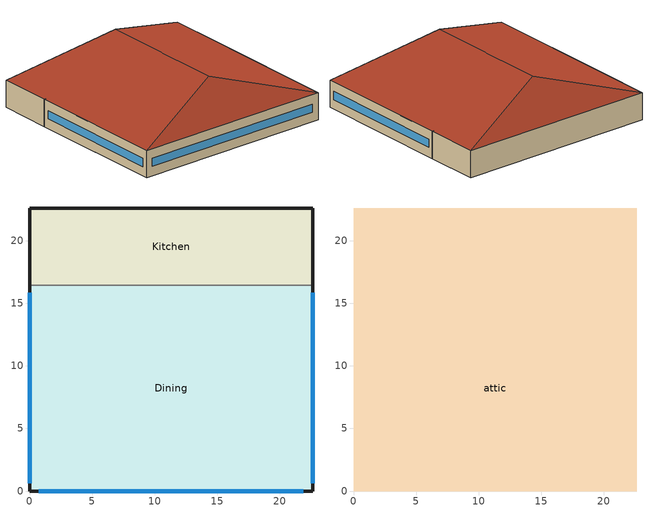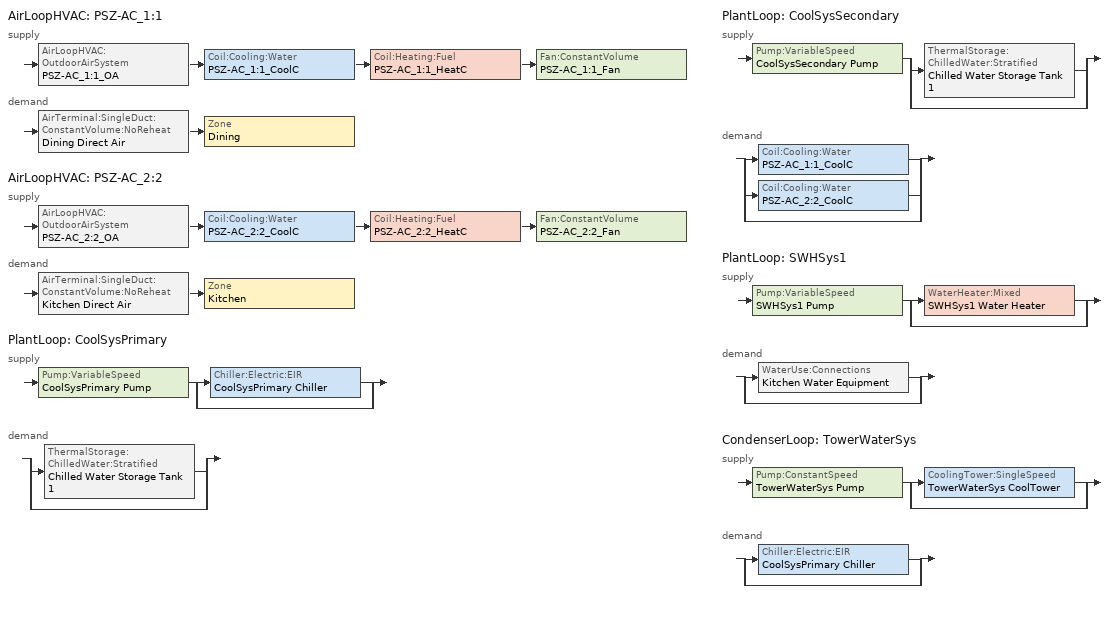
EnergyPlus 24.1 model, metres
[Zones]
Dining
 floor ground (ext-slab): 22.61,16.44 22.61,0 0,0 0,16.44 z0
 wall outside (Steel Frame Non-res Ext Wall): 0,16.44 0,0 22.61,0 22.61,16.44 z0:3.05
 wall to Kitchen (int-walls): 22.61,16.44 0,16.44 z0:3.05
 window (Window Non-res Fixed): 22.61,0.6 22.61,15.84 / 0.75,0 21.86,0 / 0,15.84 0,0.6 z1.07:1.98
Kitchen
 floor ground (ext-slab): 22.61,22.61 22.61,16.44 0,16.44 0,22.61 z0
 wall outside (Steel Frame Non-res Ext Wall): 22.61,16.44 22.61,22.61 0,22.61 0,16.44 z0:3.05
attic
 floor to Dining (Attic Non-res Floor): 0,0 0,16.44 22.61,16.44 22.61,0 z3.05
 floor to Kitchen (Attic Non-res Floor): 22.61,22.61 22.61,16.44 0,16.44 0,22.61 z3.05
 roof outside (Attic Non-res Roof): 22.61,0,3.05 22.61,22.61,3.05 11.3,18.84,6.82 11.3,3.77,6.82; 22.61,22.61,3.05 0,22.61,3.05 11.3,18.84,6.82; 0,0,3.05 22.61,0,3.05 11.3,3.77,6.82; 0,22.61,3.05 0,0,3.05 11.3,3.77,6.82 11.3,18.84,6.82
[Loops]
AirLoopHVAC 'PSZ-AC_1:1'
 supply: AirLoopHVAC:OutdoorAirSystem 'PSZ-AC_1:1_OA' > Coil:Cooling:Water 'PSZ-AC_1:1_CoolC' > Coil:Heating:Fuel 'PSZ-AC_1:1_HeatC' > Fan:ConstantVolume 'PSZ-AC_1:1_Fan'
 demand: AirTerminal:SingleDuct:ConstantVolume:NoReheat 'Dining Direct Air' > Zone 'Dining'
AirLoopHVAC 'PSZ-AC_2:2'
 supply: AirLoopHVAC:OutdoorAirSystem 'PSZ-AC_2:2_OA' > Coil:Cooling:Water 'PSZ-AC_2:2_CoolC' > Coil:Heating:Fuel 'PSZ-AC_2:2_HeatC' > Fan:ConstantVolume 'PSZ-AC_2:2_Fan'
 demand: AirTerminal:SingleDuct:ConstantVolume:NoReheat 'Kitchen Direct Air' > Zone 'Kitchen'
PlantLoop 'CoolSysPrimary'
 supply: Pump:VariableSpeed 'CoolSysPrimary Pump' > split
  | Chiller:Electric:EIR 'CoolSysPrimary Chiller'
  | bypass
 demand: split
  | ThermalStorage:ChilledWater:Stratified 'Chilled Water Storage Tank 1'
  | bypass
PlantLoop 'CoolSysSecondary'
 supply: Pump:VariableSpeed 'CoolSysSecondary Pump' > split
  | ThermalStorage:ChilledWater:Stratified 'Chilled Water Storage Tank 1'
  | bypass
 demand: split
  | Coil:Cooling:Water 'PSZ-AC_1:1_CoolC'
  | Coil:Cooling:Water 'PSZ-AC_2:2_CoolC'
  | bypass
PlantLoop 'SWHSys1'
 supply: Pump:VariableSpeed 'SWHSys1 Pump' > split
  | WaterHeater:Mixed 'SWHSys1 Water Heater'
  | bypass
 demand: split
  | WaterUse:Connections 'Kitchen Water Equipment'
  | bypass
CondenserLoop 'TowerWaterSys'
 supply: Pump:ConstantSpeed 'TowerWaterSys Pump' > split
  | CoolingTower:SingleSpeed 'TowerWaterSys CoolTower'
  | bypass
 demand: split
  | Chiller:Electric:EIR 'CoolSysPrimary Chiller'
  | bypass
[Building]
Ref Bldg Full Service Restaurant New2004_v1.3_5.0: Loads convergence tolerance value=0.04; Maximum number of warmup days=25; Minimum number of warmup days=6; North axis=0; Solar distribution=FullInteriorAndExterior; Temperature convergence tolerance value=0.2; Terrain=City
[Site:GroundTemperature:BuildingSurface]
19.527, 19.502, 19.536, 19.598, 20.002, 21.64, 22.225, 22.375, 21.449, 20.121, 19.802, 19.633
[Site:Location]
USA IL-CHICAGO-OHARE: Elevation=190; Latitude=41.77; Longitude=-87.75; Time zone=-6
[Site:WaterMainsTemperature]
Annual average outdoor air temperature=9.69; Calculation method=Correlation; Maximum difference in monthly average outdoor air temperatures=28.1
[SizingPeriod:DesignDay] Barometric pressure=99063; Day of month=21; Daylight saving time indicator=No; Humidity condition type=WetBulb; Rain indicator=No; Snow indicator=No; Solar model indicator=ASHRAEClearSky
Name | Daily dry bulb temperature range | Day type | Maximum dry bulb temperature | Month | Sky clearness | Wetbulb or dewpoint at maximum dry bulb | Wind direction | Wind speed
CHICAGO Ann Clg .4% Condns WB=>MDB | 10.7 | SummerDesignDay | 31.2 | 7 | 1 | 25.5 | 230 | 5.3
CHICAGO Ann Htg 99.6% Condns DB | 0 | WinterDesignDay | -20.6 | 1 | 0 | -20.6 | 270 | 4.9
[Construction]
Attic Non-res Floor: 1/2IN Gypsum, AtticFloor NonRes Insulation, 1/2IN Gypsum
Attic Non-res Roof: Roof Membrane, Metal Decking
InteriorFurnishings: Std Wood 6inch
Steel Frame Non-res Ext Wall: Wood Siding, Steel Frame NonRes Wall Insulation, 1/2IN Gypsum
Window Non-res Fixed: NonRes Fixed Assembly Window
ext-slab: HW CONCRETE
int-walls: 1/2IN Gypsum, 1/2IN Gypsum
[Material] Thermal absorptance=0.9
Name | Conductivity | Density | Roughness | Solar absorptance | Specific heat | Thickness | Visible absorptance
1/2IN Gypsum | 0.16 | 784.9 | Smooth | 0.92 | 830 | 0.0127 | 0.92
AtticFloor NonRes Insulation | 0.049 | 265 | MediumRough | 0.7 | 836.8 | 0.236805 | 0.7
HW CONCRETE | 1.311 | 2240 | Rough | 0.7 | 836.8 | 0.1016 | 0.7
Metal Decking | 45.006 | 7680 | MediumSmooth | 0.7 | 418.4 | 0.0015 | 0.3
Roof Membrane | 0.16 | 1121.29 | VeryRough | 0.7 | 1460 | 0.0095 | 0.7
Std Wood 6inch | 0.12 | 540 | MediumSmooth | 0.7 | 1210 | 0.15 | 0.7
Steel Frame NonRes Wall Insulation | 0.049 | 265 | MediumRough | 0.7 | 836.8 | 0.0870565 | 0.7
Wood Siding | 0.11 | 544.62 | MediumSmooth | 0.78 | 1210 | 0.01 | 0.78
[WindowMaterial:SimpleGlazingSystem]
NonRes Fixed Assembly Window: Solar heat gain coefficient=0.39; U factor=3.23646
[AirLoopHVAC] Design supply air flow rate=Autosize
PSZ-AC_1:1; PSZ-AC_2:2
[AirTerminal:SingleDuct:ConstantVolume:NoReheat] Availability schedule=ALWAYS_ON; Maximum air flow rate=Autosize
Dining Direct Air; Kitchen Direct Air
[AvailabilityManager:NightCycle] Applicability schedule=ALWAYS_ON; Control type=StayOff; Cycling run time=1800; Cycling run time control type=FixedRunTime; Fan schedule=HVACOperationSchd; Thermostat tolerance=1
PSZ-AC_1:1 Availability Manager; PSZ-AC_2:2 Availability Manager
[Coil:Cooling:Water] Availability schedule=ALWAYS_ON; Design air flow rate=Autosize; Design inlet air humidity ratio=Autosize; Design inlet air temperature=Autosize; Design inlet water temperature=Autosize; Design outlet air humidity ratio=Autosize; Design outlet air temperature=Autosize; Design water flow rate=Autosize; Design water temperature difference=4.5; Heat exchanger configuration=CounterFlow; Type of analysis=DetailedAnalysis
PSZ-AC_1:1_CoolC; PSZ-AC_2:2_CoolC
[Coil:Heating:Fuel] Availability schedule=ALWAYS_ON; Fuel type=NaturalGas; Nominal capacity=Autosize
Name | Burner efficiency
PSZ-AC_1:1_HeatC | 0.78
PSZ-AC_2:2_HeatC | 0.8
[CondenserEquipmentList]
TowerWaterSys Equipment List: TowerWaterSys CoolTower, CoolingTower:SingleSpeed
[CondenserEquipmentOperationSchemes]
TowerWaterSys Loop Operation Scheme List: Control scheme 1=TowerWaterSys Operation Scheme; Control scheme 1 schedule=PlantOnSched
[CondenserLoop]
TowerWaterSys: Condenser equipment operation scheme=TowerWaterSys Loop Operation Scheme List; Condenser loop volume=Autocalculate; Fluid type=Water; Load distribution scheme=SequentialLoad; Maximum loop flow rate=Autosize; Maximum loop temperature=80; Minimum loop flow rate=0; Minimum loop temperature=5
[Controller:OutdoorAir] Economizer control action type=ModulateFlow; Economizer maximum limit dry bulb temperature=28; Economizer maximum limit enthalpy=64000; Economizer minimum limit dry bulb temperature=-100; Lockout type=NoLockout; Maximum outdoor air flow rate=Autosize; Minimum limit type=FixedMinimum; Minimum outdoor air flow rate=Autosize; Minimum outdoor air schedule=MinOA_Sched
Name | Economizer control type
PSZ-AC_1:1_OA_Controller | DifferentialDryBulb
PSZ-AC_2:2_OA_Controller | NoEconomizer
[Controller:WaterCoil] Action=Reverse; Actuator variable=Flow; Control variable=Temperature; Maximum actuated flow=Autosize; Minimum actuated flow=0
PSZ-AC_1:1_CoolC_Controller; PSZ-AC_2:2_CoolC_Controller
[CoolingTower:SingleSpeed]
TowerWaterSys CoolTower: Design air flow rate=Autosize; Design fan power=Autosize; Design u factor times area value=Autosize; Design water flow rate=Autosize; Free convection regime air flow rate=Autocalculate; Free convection regime u factor times area value=Autocalculate
[DesignSpecification:OutdoorAir] Outdoor air method=Flow/Person
Name | Outdoor air flow per person
SZ DSOA Dining | 0.01
SZ DSOA Kitchen | 0.008
[ElectricEquipment] Design level calculation method=EquipmentLevel
Name | Design level | End use subcategory | Fraction latent | Fraction lost | Fraction radiant | Schedule | Zone or zonelist or space or spacelist
Dining_MiscElec_Equip | 22402 | MiscElec | 0.25 | 0 | 0.3 | BLDG_EQUIP_SCH | Dining
Kitchen_ExhFan_Equip | 699 | KitchenExhFan | 0 | 1 | 0 | Kitchen_Exhaust_SCH | Kitchen
Kitchen_MiscElec_Equip | 52500 | MiscElec | 0.25 | 0.2 | 0.3 | BLDG_EQUIP_SCH | Kitchen
[Exterior:Lights]
Exterior Facade Lighting: Control option=AstronomicalClock; Design level=4235; End use subcategory=Exterior Facade Lighting; Schedule=ALWAYS_ON
[Fan:ConstantVolume] Availability schedule=HVACOperationSchd; End use subcategory=Fan Energy; Maximum flow rate=Autosize; Motor in airstream fraction=1; Pressure rise=622
Name | Fan total efficiency | Motor efficiency
PSZ-AC_1:1_Fan | 0.56875 | 0.875
PSZ-AC_2:2_Fan | 0.546 | 0.84
[Fan:ZoneExhaust] Availability schedule=HVACOperationSchd; End use subcategory=Zone Exhaust Fans; Fan total efficiency=1; Pressure rise=1e-06
Name | Maximum flow rate
Dining Exhaust Fan | 1.828
Kitchen Exhaust Fan | 0.06
[GasEquipment]
Kitchen_MiscGas_Equip: Design level=166994; Design level calculation method=EquipmentLevel; End use subcategory=MiscGas; Fraction latent=0.1; Fraction lost=0.7; Fraction radiant=0.2; Schedule=GAS_EQUIP_SCH; Zone or zonelist or space or spacelist=Kitchen
[InternalMass] Construction=InteriorFurnishings
Name | Zone or zonelist | Surface area
Dining Internal Mass | Dining | 743.4961
Kitchen Internal Mass | Kitchen | 278.8105
[Lights] Design level calculation method=Watts/Area; End use subcategory=General; Fraction radiant=0.7; Fraction replaceable=1; Fraction visible=0.2; Return air fraction=0; Return air fraction calculated from plenum temperature=No; Schedule=BLDG_LIGHT_SCH
Name | Watts per floor area | Zone or zonelist or space or spacelist
Dining_Lights | 22.6 | Dining
Kitchen_Lights | 12.9 | Kitchen
[People] Activity level schedule=ACTIVITY_SCH; Air velocity schedule=AIR_VELO_SCH; Clothing insulation calculation method=ClothingInsulationSchedule; Clothing insulation schedule=CLOTHING_SCH; Enable ashrae 55 comfort warnings=No; Fraction radiant=0.3; Mean radiant temperature calculation type=EnclosureAveraged; Number of people schedule=BLDG_OCC_SCH; Sensible heat fraction=Autocalculate; Thermal comfort model 1 type=Fanger; Work efficiency schedule=WORK_EFF_SCH
Name | Floor area per person | Number of people calculation method | Zone or zonelist or space or spacelist | Number of people
Dining People | 1.39 | Area/Person | Dining
Kitchen People |  | People | Kitchen | 7.5
[PlantEquipmentList]
CoolSysPrimary Equipment List: CoolSysPrimary Chiller, Chiller:Electric:EIR
CoolSysSecondary TES supply: Chilled Water Storage Tank 1, ThermalStorage:ChilledWater:Stratified
SWHSys1 Equipment List: SWHSys1 Water Heater, WaterHeater:Mixed
[PlantEquipmentOperation:CoolingLoad] Load range 1 lower limit=0
Name | Load range 1 upper limit | Range 1 equipment list
CoolSysPrimary Operation Scheme | 1e+14 | CoolSysPrimary Equipment List
CoolSysSecondary Operation Scheme | 1000000000 | CoolSysSecondary TES supply
TowerWaterSys Operation Scheme | 1e+12 | TowerWaterSys Equipment List
[PlantEquipmentOperation:HeatingLoad]
SWHSys1 Operation Scheme: Load range 1 lower limit=0; Load range 1 upper limit=1e+15; Range 1 equipment list=SWHSys1 Equipment List
[PlantEquipmentOperationSchemes] Control scheme 1 schedule=PlantOnSched
Name | Control scheme 1
CoolSysPrimary Loop Operation Scheme List | CoolSysPrimary Operation Scheme
CoolSysSecondary Loop Operation Scheme List | CoolSysSecondary Operation Scheme
SWHSys1 Loop Operation Scheme List | SWHSys1 Operation Scheme
[PlantLoop] Fluid type=Water; Load distribution scheme=Optimal; Maximum loop flow rate=Autosize; Minimum loop flow rate=0; Plant loop volume=Autocalculate
Name | Maximum loop temperature | Minimum loop temperature | Plant equipment operation scheme
CoolSysPrimary | 98 | 1 | CoolSysPrimary Loop Operation Scheme List
CoolSysSecondary | 98 | 1 | CoolSysSecondary Loop Operation Scheme List
SWHSys1 | 60 | 10 | SWHSys1 Loop Operation Scheme List
[Pump:ConstantSpeed]
TowerWaterSys Pump: Design flow rate=Autosize; Design power consumption=Autosize; Design pump head=179352; Fraction of motor inefficiencies to fluid stream=0; Motor efficiency=0.87; Pump control type=Intermittent
[Pump:VariableSpeed] Design maximum flow rate=Autosize; Design minimum flow rate=0; Design power consumption=Autosize; Fraction of motor inefficiencies to fluid stream=0; Pump control type=Intermittent; Coefficient 1 of the part load performance curve=0; Coefficient 2 of the part load performance curve=1; Coefficient 3 of the part load performance curve=0; Coefficient 4 of the part load performance curve=0
Name | Design pump head | Motor efficiency
CoolSysPrimary Pump; CoolSysSecondary Pump | 179352 | 0.9
SWHSys1 Pump | 0.1 | 1
[Refrigeration:Case] Zone=Kitchen; Anti sweat heater control type=None; Availability schedule=ALWAYS_ON; Case anti sweat heater power per unit length=0; Case height=0; Case lighting schedule=BLDG_LIGHT_SCH; Defrost energy correction curve type=None; Fraction of lighting energy to case=1; Humidity at zero anti sweat heater energy=0; Latent case credit curve type=CaseTemperatureMethod; Minimum anti sweat heater power per unit length=0; Rated ambient relative humidity=55; Rated ambient temperature=23.88; Standard case lighting power per unit length=33
Name | Case credit fraction schedule | Case defrost drip down schedule | Case defrost power per unit length | Case defrost schedule | Case defrost type | Case length | Case operating temperature | Fraction of anti sweat heater energy to case | Latent case credit curve | Operating case fan power per unit length | Rated latent heat ratio | Rated runtime fraction | Rated total cooling capacity per unit length | Refrigerated case restocking schedule | Standard case fan power per unit length | Under case hvac return air fraction
Kitchen_Case:1_WALKINFREEZER | Kitchen_Case:1_WALKINFREEZER_CaseCreditReduxSched | Kitchen_Case:1_WALKINFREEZER_CaseDripDown2aDaySched | 820 | Kitchen_Case:1_WALKINFREEZER_CaseDefrost2aDaySched | Electric | 2.44 | -23 | 0 | Kitchen_Case:1_WALKINFREEZERSingleShelfHorizontal_LatentEnergyMult | 74 | 0.1 | 0.4 | 688 | Kitchen_Case:1_WALKINFREEZER_WalkInStockingSched | 74 | 0
Kitchen_Case:2_SELFCONTAINEDDISPLAYCASE |  |  | 0 |  | None | 3.05 | 2 | 0.2 | Kitchen_Case:2_SELFCONTAINEDDISPLAYCASEMultiShelfVertical_LatentEnergyMult | 66 | 0.08 | 0.85 | 734 | Kitchen_Case:2_SELFCONTAINEDDISPLAYCASE_CaseStockingSched | 66 | 0.05
[Refrigeration:CompressorRack] Condenser type=AirCooled; Design condenser fan power=330; Heat rejection location=Outdoors
Name | Compressor rack cop function of temperature curve | Condenser fan power function of temperature curve | Design compressor rack cop | End use subcategory | Refrigeration case name or walkin name or caseandwalkinlist
RACK1 | RACK1_RackCOPfTCurve | RACK1_RackCondFanCurve2 | 1.5 | Low Temp Refrigeration | Kitchen_Case:1_WALKINFREEZER
RACK2 | RACK2_RackCOPfTCurve |  | 3 | Med Temp Refrigeration | Kitchen_Case:2_SELFCONTAINEDDISPLAYCASE
[SetpointManager:FollowOutdoorAirTemperature]
MyCondenserControl: Control variable=Temperature; Maximum setpoint temperature=80; Minimum setpoint temperature=5; Offset temperature difference=0; Reference temperature type=OutdoorAirWetBulb; Setpoint node or nodelist=TowerWaterSys Supply Outlet Node
[SetpointManager:MixedAir] Control variable=Temperature
Name | Setpoint node or nodelist
PSZ-AC_1:1_CoolC SAT Manager | PSZ-AC_1:1_CoolC-PSZ-AC_1:1_HeatCNode
PSZ-AC_1:1_HeatC MixedAir Manager | PSZ-AC_1:1_HeatC-PSZ-AC_1:1_FanNode
PSZ-AC_1:1_OAMixed Air Temp Manager | PSZ-AC_1:1_OA-PSZ-AC_1:1_CoolCNode
PSZ-AC_2:2_CoolC SAT Manager | PSZ-AC_2:2_CoolC-PSZ-AC_2:2_HeatCNode
PSZ-AC_2:2_HeatC MixedAir Manager | PSZ-AC_2:2_HeatC-PSZ-AC_2:2_FanNode
PSZ-AC_2:2_OAMixed Air Temp Manager | PSZ-AC_2:2_OA-PSZ-AC_2:2_CoolCNode
[SetpointManager:Scheduled] Control variable=Temperature
Name | Schedule | Setpoint node or nodelist
CoolSysPrimary Loop Setpoint Manager | CW-Primary-Loop-Temp-Schedule | CoolSysPrimary Supply Outlet Node
CoolSysSecondary Loop Setpoint Manager | CW-Secondary-Loop-Temp-Schedule | CoolSysSecondary Supply Outlet Node
SWHSys1 Loop Setpoint Manager | SWHSys1-Loop-Temp-Schedule | SWHSys1 Supply Outlet Node
[SetpointManager:SingleZone:Reheat] Control variable=Temperature; Maximum supply air temperature=50; Minimum supply air temperature=10
Name | Control zone | Setpoint node or nodelist
SupAirTemp MngrDining | Dining | PSZ-AC_1:1 Supply Equipment Outlet Node
SupAirTemp MngrKitchen | Kitchen | PSZ-AC_2:2 Supply Equipment Outlet Node
[Sizing:Plant]
Name | Design loop exit temperature | Loop design temperature difference | Loop type
SWHSys1 | 60 | 5 | Heating
CoolSysPrimary | 4.4 | 5 | Cooling
CoolSysSecondary | 6.7 | 4.5 | Cooling
TowerWaterSys | 29.4 | 5.6 | Condenser
[Sizing:System] Central cooling capacity control method=VAV; Central cooling design supply air humidity ratio=0.0085; Central cooling design supply air temperature=12.8; Central heating design supply air humidity ratio=0.008; Central heating design supply air temperature=40; Central heating maximum system air flow ratio=1; Cooling design capacity=Autosize; Cooling design capacity method=CoolingDesignCapacity; Cooling supply air flow rate=0; Cooling supply air flow rate method=DesignDay; Design outdoor air flow rate=Autosize; Heating design capacity=Autosize; Heating design capacity method=HeatingDesignCapacity; Heating supply air flow rate=0; Heating supply air flow rate method=DesignDay; Precool design humidity ratio=0.008; Precool design temperature=12.8; Preheat design humidity ratio=0.008; Preheat design temperature=7; Type of load to size on=Sensible; Type of zone sum to use=NonCoincident; Zone maximum outdoor air fraction=1
Name | 100 outdoor air in cooling | 100 outdoor air in heating
PSZ-AC_1:1 | No | No
PSZ-AC_2:2 | Yes | Yes
[Sizing:Zone] Account for dedicated outdoor air system=No; Cooling design air flow method=DesignDay; Dedicated outdoor air high setpoint temperature for design=Autosize; Dedicated outdoor air low setpoint temperature for design=Autosize; Dedicated outdoor air system control strategy=NeutralSupplyAir; Heating design air flow method=DesignDay; Zone cooling design supply air humidity ratio=0.0085; Zone cooling design supply air temperature=14; Zone cooling design supply air temperature input method=SupplyAirTemperature; Zone heating design supply air humidity ratio=0.008; Zone heating design supply air temperature=40; Zone heating design supply air temperature input method=SupplyAirTemperature
Name | Design specification outdoor air object
Dining | SZ DSOA Dining
Kitchen | SZ DSOA Kitchen
[ThermostatSetpoint:DualSetpoint]
Name | Cooling setpoint temperature schedule | Heating setpoint temperature schedule
Dining DualSPSched | CLGSETP_SCH | HTGSETP_SCH
Kitchen DualSPSched | CLGSETP_KITCHEN_SCH | HTGSETP_KITCHEN_SCH
[UtilityCost:Charge:Block] Category variable=EnergyCharges; Season=Annual; Source variable=totalEnergy
Name | Block 1 cost per unit value or variable | Block 2 cost per unit value or variable | Block 3 cost per unit value or variable | Block 4 cost per unit value or variable | Block size 1 value or variable | Block size 2 value or variable | Block size 3 value or variable | Block size 4 value or variable | Tariff | Utility cost charge block | Block size multiplier value or variable
UtilityCost:Charge:Block 1 | 0.108222 | 0.087021 | 0.07842 | 0.05832 | 300 | 700 | 1500 | remaining | PSI_LLF_LowLoadFactorService | AnnualEnergyCharge
UtilityCost:Charge:Block 2 | 0 | 0.051773 | 0.046965 |  | 190 | 110 | remaining |  | PSI_LLF_LowLoadFactorService | AnnualDemandBaseCharge | TotalDemand
UtilityCost:Charge:Block 3 | 0.082409 | 0.072873 | 0.061696 | 0.041179 | 300 | 700 | 1500 | remaining | PSI_CS_CommercialElectricService | AnnualEnergyCharge
[UtilityCost:Charge:Simple] Season=Annual
Name | Category variable | Cost per unit value or variable | Source variable | Tariff | Utility cost charge simple
UtilityCost:Charge:Simple 1 | EnergyCharges | 0.002028 | totalEnergy | PSI_LLF_LowLoadFactorService | FuelCostAdjustEnergyCharge
UtilityCost:Charge:Simple 2 | EnergyCharges | 0.000536 | totalEnergy | PSI_LLF_LowLoadFactorService | QualPollutionControlAdjustEnergyCharge
UtilityCost:Charge:Simple 3 | EnergyCharges | 0.001127 | totalEnergy | PSI_LLF_LowLoadFactorService | SoxNoxRiderAdjustEnergyCharge
UtilityCost:Charge:Simple 4 | EnergyCharges | -0.00037 | totalEnergy | PSI_LLF_LowLoadFactorService | DSMRiderAdjustEnergyCharge
UtilityCost:Charge:Simple 5 | EnergyCharges | -3.1e-05 | totalEnergy | PSI_LLF_LowLoadFactorService | PurchPowerTrackerAdjustEnergyCharge
UtilityCost:Charge:Simple 6 | EnergyCharges | -0.000216 | totalEnergy | PSI_LLF_LowLoadFactorService | MidwestISOAdjustEnergyCharge
UtilityCost:Charge:Simple 7 | EnergyCharges | 0.000833 | totalEnergy | PSI_LLF_LowLoadFactorService | CleanCoalRiderEnergyCharge
UtilityCost:Charge:Simple 8 | Taxes | 0.08 | SubTotal | PSI_LLF_LowLoadFactorService | TaxofeightPercent
UtilityCost:Charge:Simple 9 | EnergyCharges | 0.002028 | totalEnergy | PSI_CS_CommercialElectricService | FuelCostAdjustEnergyCharge
UtilityCost:Charge:Simple 10 | EnergyCharges | 0.000536 | totalEnergy | PSI_CS_CommercialElectricService | QualPollutionControlAdjustEnergyCharge
UtilityCost:Charge:Simple 11 | EnergyCharges | 0.001127 | totalEnergy | PSI_CS_CommercialElectricService | SoxNoxRiderAdjustEnergyCharge
UtilityCost:Charge:Simple 12 | EnergyCharges | 2.1e-05 | totalEnergy | PSI_CS_CommercialElectricService | DSMRiderAdjustEnergyCharge
UtilityCost:Charge:Simple 13 | EnergyCharges | 3.4e-05 | totalEnergy | PSI_CS_CommercialElectricService | PurchPowerTrackerAdjustEnergyCharge
UtilityCost:Charge:Simple 14 | EnergyCharges | -0.000203 | totalEnergy | PSI_CS_CommercialElectricService | MidwestISOAdjustEnergyCharge
UtilityCost:Charge:Simple 15 | EnergyCharges | 0.000807 | totalEnergy | PSI_CS_CommercialElectricService | CleanCoalRiderEnergyCharge
UtilityCost:Charge:Simple 16 | Taxes | 0.08 | SubTotal | PSI_CS_CommercialElectricService | TaxofeightPercent
UtilityCost:Charge:Simple 17 | EnergyCharges | IN_MonthlyGasRates | totalEnergy | IN_EIAMonthlyRateGas | MonthlyRateGasCharge
UtilityCost:Charge:Simple 18 | Taxes | 0.08 | SubTotal | IN_EIAMonthlyRateGas | TaxofEightPercent
[UtilityCost:Qualify] Season=Annual; Threshold test=Count; Threshold value or variable=75; Variable=TotalDemand
Name | Number of months | Qualify type | Tariff | Utility cost qualify
UtilityCost:Qualify 1 | 12 | Minimum | PSI_LLF_LowLoadFactorService | MinDemand75kw
UtilityCost:Qualify 2 | 1 | Maximum | PSI_CS_CommercialElectricService | MaxDemand75kw
[UtilityCost:Tariff]
Name | Conversion factor choice | Group | Monthly charge or variable | Output meter | Demand window length
IN_EIAMonthlyRateGas | MCF | Comm Gas | 0 | NaturalGas:Facility
PSI_CS_CommercialElectricService | kWh | Comm Elect | 9.4 | Electricity:Facility
PSI_LLF_LowLoadFactorService | kWh | Comm Elect | 15 | Electricity:Facility | HalfHour
[UtilityCost:Variable]
IN_MonthlyGasRates: January value=8.22; February value=7.51; March value=8.97; April value=9.01; May value=9.16; June value=10.44; July value=10.32; August value=10.13; September value=9.2; October value=8.18; November value=7.83; December value=7.63; Tariff=IN_EIAMonthlyRateGas; Variable type=Currency
[WaterHeater:Mixed]
SWHSys1 Water Heater: Ambient temperature indicator=Schedule; Ambient temperature schedule=SWHSys1 Water Heater Ambient Temperature Schedule Name; Deadband temperature difference=2; Heater control type=Cycle; Heater fuel type=NaturalGas; Heater maximum capacity=845000; Heater thermal efficiency=0.8; Indirect water heating recovery time=1.5; Maximum temperature limit=82.2222; Off cycle loss coefficient to ambient temperature=6; Off cycle parasitic fuel consumption rate=20; Off cycle parasitic fuel type=NaturalGas; Off cycle parasitic heat fraction to tank=0.8; On cycle loss coefficient to ambient temperature=6; On cycle parasitic fuel type=NaturalGas; Setpoint temperature schedule=SWHSys1 Water Heater Setpoint Temperature Schedule Name; Source side design flow rate=Autosize; Source side effectiveness=1; Tank volume=0.2; Use side design flow rate=Autosize; Use side effectiveness=1
[WaterUse:Connections]
Kitchen Water Equipment: Water use equipment name 1=Kitchen Water Equipment
[WaterUse:Equipment]
Kitchen Water Equipment: Zone=Kitchen; Flow rate fraction schedule=BLDG_SWH_SCH; Hot water supply temperature schedule=Kitchen Water Equipment Hot Supply Temp Sched; Latent fraction schedule=Kitchen Water Equipment Latent fract sched; Peak flow rate=0.00014; Sensible fraction schedule=Kitchen Water Equipment Sensible fract sched; Target temperature schedule=Kitchen Water Equipment Temp Sched
[Zone] Floor area=Autocalculate; Multiplier=1; Type=1
Name | Part of total floor area
Dining; Kitchen | Yes
attic | No
[ZoneControl:Thermostat] Control type schedule=Dual Zone Control Type Sched
Name | Zone or zonelist | Control 1
Dining Thermostat | Dining | Dining DualSPSched
Kitchen Thermostat | Kitchen | Kitchen DualSPSched
[Zone equipment]
Dining: Dining Exhaust Fan, Dining Direct Air
Kitchen: Kitchen Exhaust Fan, Kitchen Direct Air
[ZoneInfiltration:DesignFlowRate] Constant term coefficient=1; Temperature term coefficient=0; Velocity squared term coefficient=0; Velocity term coefficient=0
Name | Design flow rate calculation method | Flow rate per exterior surface area | Schedule | Zone or zonelist or space or spacelist | Air changes per hour
Dining_Infiltration | Flow/ExteriorArea | 0.000302 | INFIL_HALF_ON_SCH | Dining
Kitchen_Infiltration | Flow/ExteriorArea | 0.000302 | INFIL_HALF_ON_SCH | Kitchen
attic_Infiltration | AirChanges/Hour |  | ALWAYS_ON | attic | 1
[ZoneMixing]
Kitchen Exhaust Fanmixing_0: Delta temperature=0; Design flow rate=1.828; Design flow rate calculation method=Flow/Zone; Schedule=HVACOperationSchd; Source zone or space=Dining; Zone or space=Kitchen
[Chiller:Electric:EIR]
CoolSysPrimary Chiller: Chiller flow mode=ConstantFlow; Condenser type=WaterCooled; Cooling capacity function of temperature curve=Main Chiller RecipCapFT; Design heat recovery water flow rate=0; Electric input to cooling output ratio function of part load ratio curve=Main Chiller RecipEIRFPLR; Electric input to cooling output ratio function of temperature curve=Main Chiller RecipEIRFT; Fraction of compressor electric consumption rejected by condenser=1; Leaving chilled water lower temperature limit=3; Maximum part load ratio=1; Minimum part load ratio=0; Minimum unloading ratio=0.25; Optimum part load ratio=1; Reference capacity=173000; Reference chilled water flow rate=Autosize; Reference condenser fluid flow rate=Autosize; Reference cop=3.2; Reference entering condenser fluid temperature=29.4; Reference leaving chilled water temperature=4.4
[ThermalStorage:ChilledWater:Stratified]
Chilled Water Storage Tank 1: Additional destratification conductivity=0; Ambient temperature indicator=Zone; Deadband temperature difference=1; Inlet mode=Seeking; Minimum temperature limit=1; Nominal cooling capacity=173000; Number of nodes=6; Setpoint temperature schedule=CW-Tank-Temp-Schedule; Source side availability schedule=TES Charge Schedule; Source side design flow rate=Autosize; Source side heat transfer effectiveness=1; Source side inlet height=0.15; Source side outlet height=7.95; Tank height=8.1; Tank recovery time=4; Tank shape=VerticalCylinder; Tank volume=104.3; Temperature sensor height=6.56; Uniform skin loss coefficient per unit area to ambient temperature=0.06811; Use side availability schedule=ALWAYS_ON; Use side design flow rate=Autosize; Use side heat transfer effectiveness=1; Use side inlet height=7.95; Use side outlet height=0.15; Ambient temperature zone=attic
[Curve:Biquadratic] Input unit type for x=Temperature; Input unit type for y=Temperature; Maximum value of x=10; Maximum value of y=35; Minimum value of x=5; Minimum value of y=24; Output unit type=Dimensionless
Name | Coefficient1 constant | Coefficient2 x | Coefficient3 x 2 | Coefficient4 y | Coefficient5 y 2 | Coefficient6 x y
Main Chiller RecipCapFT | 0.507883 | 0.145228 | -0.00625644 | -0.0011178 | -0.0001296 | -0.00028188
Main Chiller RecipEIRFT | 1.03076 | -0.103536 | 0.00710208 | 0.0093186 | 0.00031752 | -0.00104328
[Curve:Cubic] Maximum value of x=20; Minimum value of x=-35
Name | Coefficient1 constant | Coefficient2 x | Coefficient3 x 2 | Coefficient4 x 3
Kitchen_Case:1_WALKINFREEZERSingleShelfHorizontal_LatentEnergyMult | 0.020376 | 0.00024378 | 1.14e-05 | 1.811e-07
Kitchen_Case:2_SELFCONTAINEDDISPLAYCASEMultiShelfVertical_LatentEnergyMult | 0.0265263 | 0.00107803 | -6.02558e-05 | 1.23732e-06
[Curve:Quadratic]
Name | Maximum value of x | Minimum value of x | Coefficient1 constant | Coefficient2 x | Coefficient3 x 2
Main Chiller RecipEIRFPLR | 1 | 0 | 0.088065 | 1.137742 | -0.225806
RACK1_RackCOPfTCurve | 35 | 10 | 1.7603 | -0.0377 | 0.0004
RACK1_RackCondFanCurve2 | 35 | 0 | 0 | 0.0286 | 0
RACK2_RackCOPfTCurve | 50 | 0 | 1 | 0 | 0
[Schedule:Compact]
ACTIVITY_SCH: Through: 12/31, For: AllDays, Until: 24:00, 120
AIR_VELO_SCH; Kitchen Water Equipment Sensible fract sched: Through: 12/31, For: AllDays, Until: 24:00, 0.2
ALWAYS_ON; PlantOnSched; TES Charge Schedule: Through: 12/31, For: AllDays, Until: 24:00, 1
BLDG_EQUIP_SCH: Through: 12/31, For: Weekday, Until: 06:00, 0.1, Until: 07:00, 0.25, Until: 09:00, 0.35, Until: 10:00, 0.25, Until: 13:00, 0.35, Until: 16:00, 0.25, Until: 19:00, 0.35, Until: 24:00, 0.25, For: Saturday, Until: 06:00, 0.1, Until: 07:00, 0.25, Until: 09:00, 0.35, Until: 10:00, 0.25, Until: 13:00, 0.35, Until: 16:00, 0.25, Until: 19:00, 0.35, Until: 24:00, 0.25, For: SummerDesignDay, Until: 24:00, 0.35, For: WinterDesignDay, Until: 24:00, 0, For: Sunday Holidays AllOtherDays, Until: 06:00, 0.1, Until: 07:00, 0.25, Until: 09:00, 0.35, Until: 10:00, 0.25, Until: 13:00, 0.35, Until: 16:00, 0.25, Until: 19:00, 0.35, Until: 24:00, 0.25
BLDG_LIGHT_SCH: Through: 12/31, For: SummerDesignDay, Until: 24:00, 1, For: WinterDesignDay, Until: 24:00, 0, For: Weekday Saturday Sunday Holidays AllOtherDays, Until: 01:00, 0.45, Until: 05:00, 0.15, Until: 06:00, 0.45, Until: 24:00, 0.9
BLDG_OCC_SCH: Through: 12/31, For: Weekdays, Until: 01:00, 0.05, Until: 05:00, 0, Until: 06:00, 0.05, Until: 07:00, 0.1, Until: 10:00, 0.4, Until: 11:00, 0.2, Until: 12:00, 0.5, Until: 13:00, 0.8, Until: 14:00, 0.7, Until: 15:00, 0.4, Until: 16:00, 0.2, Until: 17:00, 0.25, Until: 18:00, 0.5, Until: 21:00, 0.8, Until: 22:00, 0.5, Until: 23:00, 0.35, Until: 24:00, 0.2, For: SummerDesignDay, Until: 24:00, 1, For: WinterDesignDay, Until: 24:00, 0, For: Saturday, Until: 01:00, 0, Until: 06:00, 0, Until: 07:00, 0, Until: 09:00, 0, Until: 10:00, 0, Until: 11:00, 0, Until: 12:00, 0, Until: 14:00, 0, Until: 15:00, 0, Until: 18:00, 0, Until: 19:00, 0, Until: 20:00, 0, Until: 21:00, 0, Until: 22:00, 0, Until: 23:00, 0, Until: 24:00, 0, For: Sunday Holidays AllOtherDays, Until: 01:00, 0, Until: 06:00, 0, Until: 07:00, 0, Until: 09:00, 0, Until: 11:00, 0, Until: 12:00, 0, Until: 14:00, 0, Until: 15:00, 0, Until: 16:00, 0, Until: 17:00, 0, Until: 18:00, 0, Until: 19:00, 0, Until: 20:00, 0, Until: 21:00, 0, Until: 22:00, 0, Until: 24:00, 0
BLDG_SWH_SCH: Through: 12/31, For: Weekdays SummerDesignDay, Until: 01:00, 0.2, Until: 06:00, 0, Until: 07:00, 0.15, Until: 08:00, 0.6, Until: 09:00, 0.55, Until: 10:00, 0.45, Until: 11:00, 0.4, Until: 12:00, 0.45, Until: 13:00, 0.4, Until: 14:00, 0.35, Until: 17:00, 0.3, Until: 18:00, 0.4, Until: 19:00, 0.55, Until: 20:00, 0.6, Until: 21:00, 0.5, Until: 22:00, 0.55, Until: 23:00, 0.45, Until: 24:00, 0.25, For: Saturday WinterDesignDay, Until: 01:00, 0.2, Until: 06:00, 0, Until: 09:00, 0.15, Until: 10:00, 0.5, Until: 11:00, 0.45, Until: 13:00, 0.5, Until: 14:00, 0.45, Until: 16:00, 0.4, Until: 17:00, 0.35, Until: 18:00, 0.4, Until: 20:00, 0.55, Until: 21:00, 0.5, Until: 22:00, 0.55, Until: 23:00, 0.4, Until: 24:00, 0.3, For: Sunday Holidays AllOtherDays, Until: 01:00, 0.25, Until: 06:00, 0, Until: 10:00, 0.15, Until: 12:00, 0.5, Until: 14:00, 0.4, Until: 17:00, 0.3, Until: 18:00, 0.4, Until: 20:00, 0.5, Until: 21:00, 0.4, Until: 22:00, 0.5, Until: 23:00, 0.4, Until: 24:00, 0.2
CLGSETP_KITCHEN_SCH; CLGSETP_SCH: Through: 12/31, For: Weekdays SummerDesignDay, Until: 11:00, 33, Until: 22:00, 24, Until: 24:00, 33, For: AllOtherDays, Until: 24:00, 33
CLOTHING_SCH: Through: 04/30, For: AllDays, Until: 24:00, 1, Through: 09/30, For: AllDays, Until: 24:00, 0.5, Through: 12/31, For: AllDays, Until: 24:00, 1
CW-Primary-Loop-Temp-Schedule: Through: 12/31, For: AllDays, Until: 24:00, 4.4
CW-Secondary-Loop-Temp-Schedule: Through: 12/31, For: AllDays, Until: 24:00, 6.7
CW-Tank-Temp-Schedule: Through: 12/31, For: AllDays, Until: 24:00, 5
Dual Zone Control Type Sched: Through: 12/31, For: AllDays, Until: 24:00, 4
GAS_EQUIP_SCH: Through: 12/31, For: Weekdays Saturday, Until: 05:00, 0.02, Until: 06:00, 0.05, Until: 07:00, 0.1, Until: 08:00, 0.15, Until: 09:00, 0.2, Until: 10:00, 0.15, Until: 13:00, 0.25, Until: 14:00, 0.2, Until: 15:00, 0.15, Until: 16:00, 0.2, Until: 19:00, 0.3, Until: 21:00, 0.2, Until: 22:00, 0.15, Until: 23:00, 0.1, Until: 24:00, 0.05, For: SummerDesignDay, Until: 24:00, 0.25, For: WinterDesignDay, Until: 24:00, 0, For: Sunday Holidays AllOtherDays, Until: 05:00, 0.02, Until: 06:00, 0.05, Until: 07:00, 0.1, Until: 08:00, 0.15, Until: 09:00, 0.2, Until: 10:00, 0.15, Until: 13:00, 0.25, Until: 14:00, 0.2, Until: 15:00, 0.15, Until: 16:00, 0.2, Until: 19:00, 0.3, Until: 21:00, 0.2, Until: 22:00, 0.15, Until: 23:00, 0.1, Until: 24:00, 0.05
HTGSETP_KITCHEN_SCH; HTGSETP_SCH: Through: 12/31, For: SummerDesignDay, Until: 24:00, 0, For: WinterDesignDay, Until: 24:00, 0, For: AllOtherDays, Until: 01:00, 0, Until: 05:00, 0, Until: 24:00, 0
HVACOperationSchd: Through: 12/31, For: Weekdays SummerDesignDay WinterDesignDay, Until: 01:00, 1, Until: 05:00, 0, Until: 24:00, 1, For: AllOtherDays, Until: 24:00, 0
INFIL_HALF_ON_SCH: Through: 12/31, For: Weekdays SummerDesignDay, Until: 05:00, 1, Until: 24:00, 0.5, For: Saturday WinterDesignDay, Until: 05:00, 1, Until: 24:00, 0.5, For: Sunday Holidays AllOtherDays, Until: 05:00, 1, Until: 24:00, 0.5
Kitchen Water Equipment Hot Supply Temp Sched; Kitchen Water Equipment Temp Sched: Through: 12/31, For: AllDays, Until: 24:00, 49
Kitchen Water Equipment Latent fract sched: Through: 12/31, For: AllDays, Until: 24:00, 0.05
Kitchen_Case:1_WALKINFREEZER_CaseCreditReduxSched: Through: 12/31, For:AllDays, Interpolate:No, Until: 7:00, 0.2, Until: 21:00, 0.4, Until: 24:00, 0.2
Kitchen_Case:1_WALKINFREEZER_CaseDefrost2aDaySched: Through: 12/31, For:AllDays, Interpolate:Average, Until: 11:00, 0, Until: 11:20, 1, Until: 23:00, 0, Until: 23:20, 1, Until: 24:00, 0
Kitchen_Case:1_WALKINFREEZER_CaseDripDown2aDaySched: Through: 12/31, For:AllDays, Interpolate:Average, Until: 11:00, 0, Until: 11:30, 1, Until: 23:00, 0, Until: 23:30, 1, Until: 24:00, 0
Kitchen_Case:1_WALKINFREEZER_WalkInStockingSched: Through: 12/31, For: Tuesday Friday, Until: 4:00, 0, Until: 5:00, 725, Until: 6:00, 417, Until: 7:00, 290, Until: 24:00, 0, For: AllOtherDays, Until: 4:00, 0, Until: 5:00, 125, Until: 6:00, 117, Until: 7:00, 90, Until: 19:00, 0, Until: 20:00, 125, Until: 21:00, 117, Until: 22:00, 90, Until: 24:00, 0
Kitchen_Case:2_SELFCONTAINEDDISPLAYCASE_CaseStockingSched: Through: 12/31, For:AllDays, Until: 6:00, 0, Until: 7:00, 50, Until: 9:00, 70, Until: 10:00, 80, Until: 11:00, 70, Until: 13:00, 50, Until: 14:00, 80, Until: 15:00, 90, Until: 16:00, 80, Until: 24:00, 0
Kitchen_Exhaust_SCH; MinOA_Sched: Through: 12/31, For: AllDays, Until: 01:00, 1, Until: 05:00, 0, Until: 24:00, 1
SWHSys1 Water Heater Ambient Temperature Schedule Name: Through: 12/31, For: AllDays, Until: 24:00, 22
SWHSys1 Water Heater Setpoint Temperature Schedule Name; SWHSys1-Loop-Temp-Schedule: Through: 12/31, For: AllDays, Until: 24:00, 60
WORK_EFF_SCH: Through: 12/31, For: AllDays, Until: 24:00, 0
